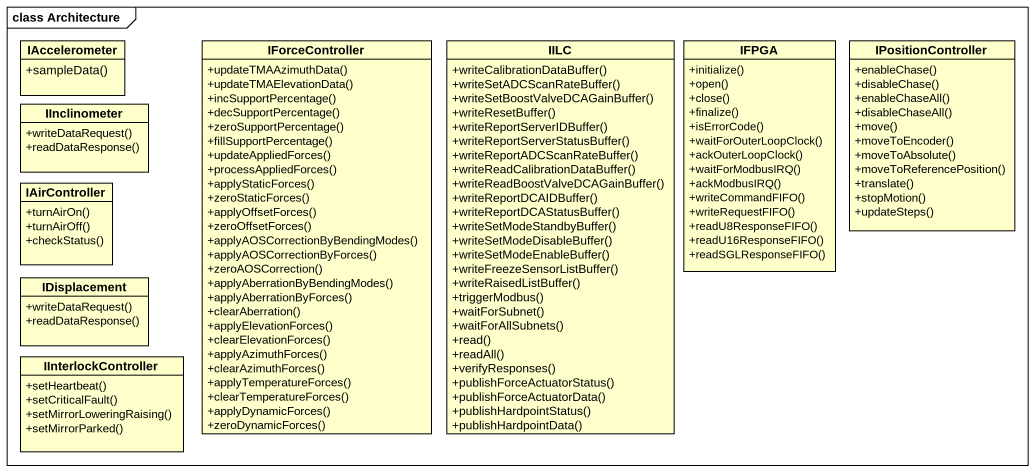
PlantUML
@startuml
mainframe class Architecture
hide circle
hide empty members
skinparam classAttributeIconSize 0
class IAccelerometer {
  +sampleData()
}
class IForceController {
  +updateTMAAzimuthData()
  +updateTMAElevationData()
  +incSupportPercentage()
  +decSupportPercentage()
  +zeroSupportPercentage()
  +fillSupportPercentage()
  +updateAppliedForces()
  +processAppliedForces()
  +applyStaticForces()
  +zeroStaticForces()
  +applyOffsetForces()
  +zeroOffsetForces()
  +applyAOSCorrectionByBendingModes()
  +applyAOSCorrectionByForces()
  +zeroAOSCorrection()
  +applyAberrationByBendingModes()
  +applyAberrationByForces()
  +clearAberration()
  +applyElevationForces()
  +clearElevationForces()
  +applyAzimuthForces()
  +clearAzimuthForces()
  +applyTemperatureForces()
  +clearTemperatureForces()
  +applyDynamicForces()
  +zeroDynamicForces()
}
class IILC {
  +writeCalibrationDataBuffer()
  +writeSetADCScanRateBuffer()
  +writeSetBoostValveDCAGainBuffer()
  +writeResetBuffer()
  +writeReportServerIDBuffer()
  +writeReportServerStatusBuffer()
  +writeReportADCScanRateBuffer()
  +writeReadCalibrationDataBuffer()
  +writeReadBoostValveDCAGainBuffer()
  +writeReportDCAIDBuffer()
  +writeReportDCAStatusBuffer()
  +writeSetModeStandbyBuffer()
  +writeSetModeDisableBuffer()
  +writeSetModeEnableBuffer()
  +writeFreezeSensorListBuffer()
  +writeRaisedListBuffer()
  +triggerModbus()
  +waitForSubnet()
  +waitForAllSubnets()
  +read()
  +readAll()
  +verifyResponses()
  +publishForceActuatorStatus()
  +publishForceActuatorData()
  +publishHardpointStatus()
  +publishHardpointData()
}
class IFPGA {
  +initialize()
  +open()
  +close()
  +finalize()
  +isErrorCode()
  +waitForOuterLoopClock()
  +ackOuterLoopClock()
  +waitForModbusIRQ()
  +ackModbusIRQ()
  +writeCommandFIFO()
  +writeRequestFIFO()
  +readU8ResponseFIFO()
  +readU16ResponseFIFO()
  +readSGLResponseFIFO()
}
class IPositionController {
  +enableChase()
  +disableChase()
  +enableChaseAll()
  +disableChaseAll()
  +move()
  +moveToEncoder()
  +moveToAbsolute()
  +moveToReferencePosition()
  +translate()
  +stopMotion()
  +updateSteps()
}
class IInclinometer {
  +writeDataRequest()
  +readDataResponse()
}
class IAirController {
  +turnAirOn()
  +turnAirOff()
  +checkStatus()
}
class IDisplacement {
  +writeDataRequest()
  +readDataResponse()
}
class IInterlockController {
  +setHeartbeat()
  +setCriticalFault()
  +setMirrorLoweringRaising()
  +setMirrorParked()
}
@enduml
